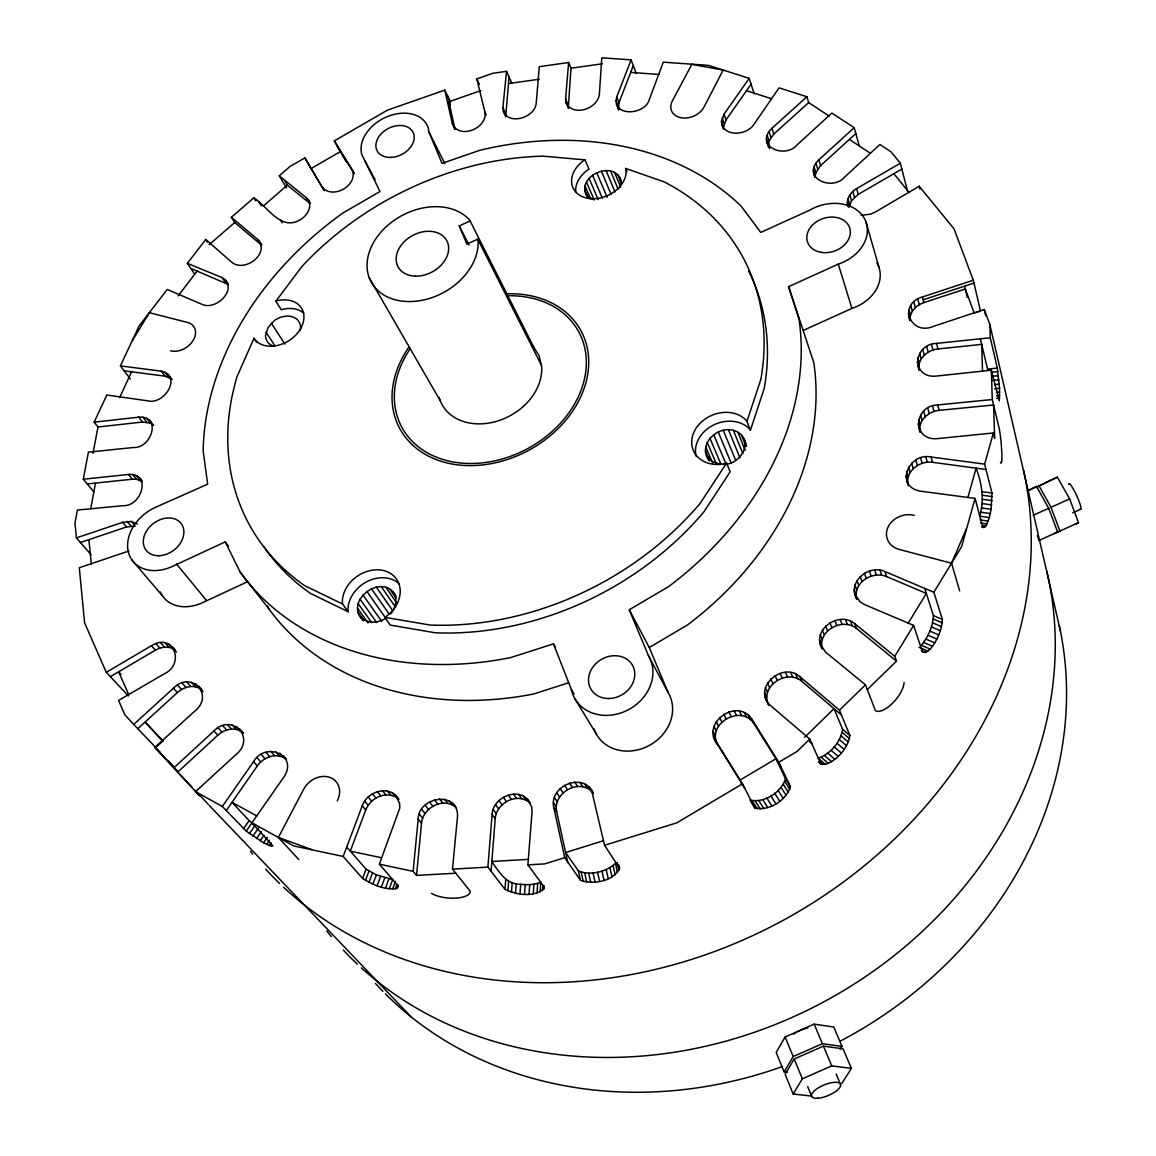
<?xml version="1.0" encoding="UTF-8"?>
<svg xmlns="http://www.w3.org/2000/svg" width="1156" height="1156" viewBox="0 0 1156 1156"><rect width="100%" height="100%" fill="white"/><g stroke="black" fill="none" stroke-linecap="round" stroke-linejoin="round"><path stroke-width="1.5" d="M990.273 337.754L936.533 343.404C912.503 344.04 910.856 379.529 937.241 375.975L991.328 370.18L999.261 400.944L999.55 388.286L997.31 368.085L990.273 337.754L989.839 324.388L984.247 309.461L933.094 326.498C910.104 335.934 897.793 303.782 922.43 296.976L973.294 280.229L954.003 228.787L919.179 186.246L875.323 212.054L870.815 214.106L861.148 215.305M1000.489 462.299A20.461 1.907 84.6 0 0 1001.833 453.585A20.461 1.907 84.6 0 0 999.376 429.208L992.282 399.528L937.675 404.932C913.168 405.539 911.679 441.924 938.412 438.514L993.351 432.98L984.652 464.134L992.007 493.048L991.097 509.276L989.334 517.556L979.594 516.212C984.666 500.273 981.906 483.584 976.112 468.18L932.545 462.313C919.699 460.276 904.238 471.807 908.284 485.65M708.758 460.29C696.461 442.762 721.2 422.33 737.875 432.171C754.16 441.881 739.797 465.29 723.844 464.206M984.652 464.134L931.014 456.996C908.486 452.083 893.978 487.268 921.159 491.257L975.086 498.424L961.575 546.774L933.86 592.219L942.342 619.414C941.779 630.266 937.155 640.829 930.19 649.094L921.289 645.25C928.268 637.028 932.892 626.451 933.412 615.628L924.771 588.418L884.918 571.541C868.59 563.955 846.77 582.378 856.784 599.343L854.255 589.762M540.098 891.912L540.791 882.259C534.462 884.86 527.425 884.932 520.691 884.297C506.386 884.6 498.944 872.014 491.849 861.466L495.216 818.694C496.3 802.784 517.671 791.744 530.142 802.987C520.792 785.531 492.803 796.441 492.109 814.445L487.89 867.116L504.955 889.34C516.515 894.903 533.292 897.605 543.84 888.935L544.288 887.216L527.902 864.847L532.035 811.859L531.702 806.931L527.15 798.695M542.424 890.525L542.756 885.698M543.84 888.935L544.071 885.713M533.248 893.79L533.956 884.152M587.046 196.52C574.807 176.536 614.298 158.661 621.177 180.943M537.005 893.01L537.699 883.372M524.535 894.253L525.258 884.629M529.029 894.209L529.751 884.586M519.969 893.92L520.691 884.297M511.429 892.201L512.18 882.563M515.533 893.227L516.27 883.603M504.955 889.34L505.721 879.687M507.845 890.886L508.611 881.248M491.04 871.219L491.849 861.466L528.191 859.385M568.29 107.999L570.992 68.218L568.636 62.511L539.274 66.672L536.24 102.913C535.228 118.895 504.276 126.727 502.903 107.58L506.545 71.325L492.976 73.247L476.807 78.911L484.928 112.175C487.601 128.374 459.048 140.006 452.314 123.591L444.814 90.096L387.361 110.181L334.344 140.859L340.673 152.26M568.521 108.202L565.891 102.349L565.587 98.925L568.636 62.511M431.477 893.328A21.285 8.049 4.7 0 0 455.623 898.14A21.285 8.049 4.7 0 0 470.189 891.233L452.502 869.124L457.487 816.512C458.845 790.487 418.429 796.34 418.197 819.055L413.125 871.364L416.521 875.41L455.767 873.213M416.521 875.41L421.521 823.245C422.807 807.654 443.803 796.426 456.129 807.683L452.921 803.434M505.707 116.583L509.059 76.975M363.461 620.815C342.147 601.178 383.806 570.674 396.147 596.64M920.118 431.911C917.546 420.683 928.759 411.247 939.163 410.351L993.582 405.005L994.68 438.399L993.351 432.98M919.222 370.007C916.722 358.981 927.849 349.892 937.993 348.953L981.69 344.401L982.499 371.365M825.413 764.391L820.832 763.928L809.807 739.045L770.315 705.391C751.761 688.21 782.641 661.073 799.909 676.679L839.458 710.174L849.891 735.534C847.695 748.351 837.667 760.084 825.413 764.391L818.217 758.192C830.47 753.943 840.499 742.21 842.637 729.393L834.04 708.671L801.946 681.419C787.106 668.385 759.348 686.303 768.624 704.943M974.335 313.348L965.303 289.014L923.919 302.597C916.665 305.083 910.032 311.383 909.873 319.446L908.341 313.868M856.076 594.748C856.48 580.24 873.835 571.194 886.638 576.584L926.361 593.433L908.024 623.445M300.3 330.096A18.698 13.944 -31.7 0 0 293.032 317.019A18.698 13.944 -31.7 0 0 274.247 320.631L268.062 327.553L265.519 335.457A18.698 13.944 -31.7 0 0 274.275 346.395M896.492 661.131L894.773 656.29L854.761 623.648C839.039 610.354 810.79 630.063 822.205 649.022C817.335 630.714 842.681 617.058 856.596 628.546L896.492 661.131L867.303 689.583M847.969 206.389C845.715 199.251 850.585 192.142 856.596 188.63L900.336 163.213L890.958 151.754L879.904 144.514L844.646 177.07C832.132 191.78 800.66 177.706 818.838 159.831L854.197 127.695L831.858 113.071L796.946 145.02C784.664 159.456 753.842 145.815 771.919 128.287L806.917 96.743L808.665 102.609L829.141 116.048M849.227 207.054L851.495 200.638L858.243 194.396L901.839 169.051M855.83 133.547L820.587 165.611L815.833 172.706L815.168 176.536L813.405 170.785M780.979 766.775L775.922 758.784L739.782 780.228L717.89 745.056C699.64 724.234 736.531 696.779 751.703 718.974L778.826 762.266L790.473 786.745C786.109 800.443 769.058 811.469 754.81 807.928L750.721 801.267M717.89 745.056C705.68 724.118 741.025 703.628 753.929 723.584L775.922 758.784L785.473 778.812L790.473 786.745M768.697 147.173L769.029 141.032L773.769 134.082L808.665 102.609M90.703 508.756L95.486 483.092L132.319 479.205L136.553 479.278L142.333 481.806M93.781 491.762L83.29 479.234L88.434 452.14L133.402 447.517C151.537 448.629 162.1 415.524 138.763 417.171L94.142 422.171L106.814 395.02L147.867 400.843C164.224 405.135 182.532 376.264 161.363 371.192L120.426 365.888L139.023 326.064L167.23 289.462L201.852 304.288C216.403 311.311 239.133 287.916 222.125 277.628L187.359 263.351L205.754 239.509L232.125 262.528C244.971 272.614 269.926 253.742 258.12 239.798L231.373 217.299L253.886 197.792C267.6 206.707 281.053 231.301 299.924 219.9C307.424 216.042 313.97 204.598 306.398 197.763L279.29 175.799L290.04 166.478L304.895 157.881L323.608 189.627M93 453.383L97.985 426.998L94.142 422.171M751.068 84.186L726.04 119.892L723.468 127.174L721.474 121.423L724.061 114.126L749.175 78.348L708.426 65.357L663.269 62.164L649.383 99.387C645.164 115.297 611.77 117.291 616.726 96.945L631.118 59.881L601.799 57.8L599.372 94.185C597.854 108.953 572.596 117.45 565.891 102.349M618.821 865.064L619.529 868.142C613.475 881.595 593.346 884.831 580.428 880.236L564.706 857.68L553.782 807.452C548.811 785.444 584.214 771.384 593.49 793.348M567.61 861.841L556.686 811.743C552.221 792.409 581.28 776.875 593.433 793.551M616.293 103.982L618.547 109.676L618.995 102.638L633.315 65.646M749.912 799.938C764.102 803.55 781.196 792.525 785.473 778.812M967.962 497.196L976.112 468.18L986.01 469.481M975.086 498.424L982.658 526.905L983.612 527.57L985.866 526.052L989.334 517.556M696.23 456.533A30.692 25.071 -22.6 0 1 712.934 425.321A30.692 25.071 -22.6 0 1 749.522 428.963L750.417 430.249L764.232 388.373A279.217 218.975 -28.3 0 0 748.611 271.082M750.417 430.249L746.935 421.434L760.85 379.414A280.691 219.496 -28.3 0 0 664.035 181.839L625.699 168.444L626.061 169.715A28.322 21.198 -23.8 0 1 605.672 196.361A28.322 21.198 -23.8 0 1 573.983 189.671A28.322 21.198 -23.8 0 1 583.52 160.742L585.023 159.86L589.011 169.209L587.508 170.091A28.178 21.155 -23.8 0 0 575.702 191.795M251.907 822.826L272.946 845.961L271.183 846.25L263.597 842.796L246.242 831.106L222.342 806.469L253.569 761.631C265.432 740.967 299.288 755.287 283.48 777.583L251.907 822.826L293.653 845.917L343.144 856.452L362.594 878.444C372.68 884.672 385.035 890.51 397.115 888.372L398.256 885.279M389.269 888.805L392.693 879.543L376.379 874.861L366.076 869.182L346.728 847.059L362.276 805.775C367.102 790.935 390.352 784.216 398.849 799.432L391.768 792.481M392.563 889.08L395.424 881.349M395.222 888.935L396.942 884.282M377.116 885.727L380.555 876.479M381.364 887.1L384.789 877.852M385.468 888.14L388.907 878.878M369.01 882.288L372.463 873.04M397.115 888.372L398.256 886.146L379.37 864.168L399.774 808.131L399.615 803.29L395.468 795.198M372.94 884.109L376.379 874.861M395.164 796.73C383.893 791.296 370.007 798.796 365.773 809.966L350.297 851.148L381.22 857.694M619.587 187.691L620.801 181.232L619.818 177.663M362.594 878.444L366.076 869.182M365.498 880.381L368.966 871.133M343.144 856.452L346.728 847.059M959.653 590.846L951.547 563.232L966.315 529.029M256.82 342.451L254.002 338.217L237.038 376.639A280.691 219.496 -28.3 0 0 304.722 585.673L342.595 604.024L348.245 611.784L310.531 593.447A279.217 218.975 -28.3 0 1 263.684 546.383M119.603 397.707L131.611 371.813L164.99 376.134L171.68 379.11M298.768 859.529L278.365 837.464L303.739 789.172A20.577 17.022 -40.9 0 1 329.72 777.352A20.577 17.022 -40.9 0 1 337.263 800.833M840.137 1049.446L842.016 1046.397L833.779 1027.019L814.171 1024.158L785.126 1036.975L776.196 1052.408L784.144 1071.887L787.438 1072.291M784.144 1071.887L793.189 1056.555L822.393 1043.695L842.016 1046.397M841.814 1083.562L851.38 1068.39L843.042 1048.795L823.419 1046.122L794.186 1058.997L785.126 1074.3L793.16 1094.01L811.324 1096.061M793.16 1094.01L802.351 1078.808L831.728 1065.875L851.38 1068.39M132.434 340.5L149.326 312.698L187.474 322.437A17.802 13.034 -33.5 0 1 193.24 340.298A17.802 13.034 -33.5 0 1 170.582 350.788M894.773 656.29L913.616 625.41L864.543 604.574L860.281 602.045L854.963 594.372M726.56 463.123L700.146 503.337A280.691 219.496 -28.3 0 1 430.061 625.035L384.717 617.318L390.179 625.064L435.321 632.794A279.217 218.975 -28.3 0 0 703.932 511.819L730.187 471.764L726.56 463.123L724.74 463.729A30.851 25.143 -22.7 0 1 694.308 431.361A30.851 25.143 -22.7 0 1 746.039 420.148L746.935 421.434M260.187 840.817L263.944 835.369M263.597 842.796L267.354 837.349M266.66 844.415L269.478 840.325M269.232 845.585L271.111 842.854M249.45 833.577L255.1 825.427L249.147 820.63L232.024 802.322L257.34 765.879C263.308 757.151 276.92 751.833 285.879 759.16M252.947 836.091L258.597 827.942M256.574 838.548L261.285 831.742M390.685 613.865C395.814 608.07 397.996 598.822 393.098 592.219M243.483 828.794L249.147 820.63M246.242 831.106L251.907 822.942M226.244 810.587L232.024 802.322L256.863 816.006M303.768 313.146A28.047 20.909 -31.7 0 0 282.945 309.273L281.341 309.837L275.836 301.225L302.005 266.386A280.691 219.496 -28.3 0 1 542.901 156.147L585.023 159.86M178.154 295.849L197.156 271.111L228.512 284.593L225.131 279.449M804.547 737.384L834.04 708.671L841.38 714.856M809.807 739.045L797.149 751.386L778.826 762.266M839.458 710.174L865.468 684.829L825.514 652.042L820.24 644.195M603.49 840.73L565.616 852.521L578.434 871.017C590.644 875.742 605.845 872.101 615.411 863.373L617.492 872.563M239.827 728.988L243.598 733.294C236.373 726.286 224.553 728.901 217.79 735.23L177.735 772.136L199.482 795.776L195.523 791.643L236.258 754.348C256.256 737.759 231.532 712.544 213.947 730.953L173.732 767.96L154.817 747.383L195.061 710.868C214.871 694.626 190.711 670.177 173.443 688.21L133.72 724.451L124.862 714.827L118.577 700.449L164.34 673.789C185.394 663.876 173.631 631.812 151.45 645.727L106.265 672.33L84.605 622.824L79.287 567.74L128.952 550.993M201.563 689.713C194.425 683.774 183.674 686.837 177.374 692.574L137.795 728.714M133.72 724.451L155.771 747.542L162.982 740.967L145.121 722.067L162.707 741.083M913.616 625.41L922.517 652.114L925.84 652.374L930.19 649.094M209.149 244.696L234.697 222.53L261.401 245.014L258.12 239.798M263.366 205.985L287.367 185.148L284.217 179.83M1057.624 532.02L1048.709 508.308L1036.527 486.488L1028.826 490.635M1057.35 477.153L1035.675 487.572L1057.35 477.153L1069.676 498.915L1078.49 522.685L1074.878 524.362M715.55 740.505L742.47 783.84L676.766 822.841L604.545 845.296L591.641 790.444M593.996 728.67A41.457 35.822 -30.1 0 0 647.418 746.4A41.457 35.822 -30.1 0 0 668.139 692.589L649.267 647.519L687.517 624.934A305.083 242.616 -28.3 0 0 813.81 362.623L788.638 286.645L838.273 264.132A39.521 30.634 -18.6 0 0 864.601 218.845A39.521 30.634 -18.6 0 0 809.677 210.175L760.764 232.414L741.025 205.985A312.843 245.477 -28.3 0 0 479.957 150.237L442.011 163.372L428.746 131.553L428.298 128.085A35.966 25.967 -27.5 0 0 387.636 116.467A35.966 25.967 -27.5 0 0 361.814 154.658L379.992 191.52L342.826 213.065A312.843 245.477 -28.3 0 0 203.153 450.84L207.661 484.176L155.193 507.47A39.174 29.883 -37.1 0 0 128.591 552.944A39.174 29.883 -37.1 0 0 172.085 566.57L225.218 541.889L228.527 546.152M175.12 650.25C169.585 645.525 161.305 646.796 155.395 650.163L110.355 676.679M668.139 692.589L648.4 655.582L629.269 609.776L668.573 586.612A312.843 245.477 -28.3 0 0 799.056 319.345L788.638 286.645M384.717 617.318L386.364 616.336A30.75 24.782 -34.7 0 0 385.237 571.021A30.75 24.782 -34.7 0 0 342.335 602.464L342.595 604.024M386.769 617.477C379.182 623.214 366.799 624.471 360.311 616.451M247.37 581.8L202.083 602.868A38.22 29.55 -37.4 0 1 160.337 591.959M307.987 163.256L311.137 168.53L340.558 151.508L354.141 173.458M1054.258 533.595L1059.908 530.994L1051.006 507.282L1038.811 485.462M541.283 365.021L477.746 239.162L466.836 244.147L459.264 225.897L470.116 220.941L533.826 347.349M803.507 330.313L851.914 308.406A38.538 30.287 -18.4 0 0 876.942 262.918M1027.265 490.635L1036.527 486.488M1033.161 515.273L1048.709 508.308M1051.006 507.282L1069.676 498.915M1072.696 512.845L1080.773 509.232M1038.969 540.43L1078.49 522.685M480.867 90.587L448.889 101.757L455.016 129.125L452.314 123.591M275.836 301.225L277.454 300.676A28.192 20.953 -31.7 0 1 303.537 313.204A28.192 20.953 -31.7 0 1 286.515 342.046A28.192 20.953 -31.7 0 1 254.623 339.373L254.002 338.217M83.29 479.234L128.489 474.451C152.13 473.021 141.451 506.776 122.984 505.663L77.423 510.056L74.967 523.032L76.397 537.901L122.637 522.324L131.394 521.443L137.261 524.073M80.429 542.496L126.524 526.977L135.266 526.11M923.182 299.794L973.959 283.076M975.91 312.597L980.505 311.08L973.294 280.229M555.299 646.912L553.478 643.849L510.49 657.648A312.843 245.477 -28.3 0 1 240.332 572.393L225.218 541.889M568.752 682.777L533.566 694.005A305.083 242.616 -28.3 0 1 268.929 608.937L240.332 572.393M564.706 857.68L544.678 863.893L527.902 864.847M570.992 68.218L602.334 63.797M508.438 83.564L539.418 79.215M97.985 426.998L142.506 422.041L150.396 423.139L153.401 425.148M997.31 368.085L987.556 369.096L980.36 338.824M991.371 372.319L997.874 371.64M991.906 376.307L998.394 375.628M992.383 380.526L998.871 379.862M994.391 384.645L999.246 384.153M994.68 388.792L999.55 388.286M87.235 483.945L95.486 483.092M996.472 392.433L999.723 392.101M996.544 395.742L999.796 395.41M996.472 398.401L999.723 398.069M452.502 869.124L487.89 867.116M630.728 72.395L659.252 74.475M124.154 370.816L131.611 371.813M982.239 491.734L992.007 493.048M982.412 495.259L992.151 496.589M982.311 499.262L992.05 500.591M720.448 464.148L712.674 461.88L706.663 455.406M981.95 503.554L991.689 504.883M981.372 507.946L991.097 509.276M980.563 512.224L990.302 513.567M980.115 519.954L988.236 521.081M980.548 523.047L987.065 523.957M982.6 525.59L985.866 526.052M981.43 526.818L984.695 527.28M379.37 864.168L413.125 871.364M951.547 563.232L899.31 549.461A20.678 17.47 -16.7 0 1 887.866 527.483A20.678 17.47 -16.7 0 1 914.295 515.359M806.917 96.743L779.043 87.856L754.247 123.967C747.354 135.454 722.934 137.853 721.474 121.423M746.516 90.717L771.355 98.708M593.534 199.583L587.754 196.318L585.644 193.269M278.365 837.464L311.658 849.544M190.841 268.481L197.156 271.111M924.771 588.418L933.86 592.219M933.412 615.628L942.342 619.414M933.21 618.98L942.14 622.766M932.531 622.795L941.446 626.595M931.404 626.899L940.305 630.699M929.858 631.118L938.759 634.919M927.993 635.236L936.895 639.051M925.869 639.066L934.77 642.895M923.601 642.461L932.502 646.291M919.02 647.288L927.936 651.146M921.375 650.438L925.84 652.374M195.523 791.643L222.342 806.469M849.385 139.428L870.468 153.329M287.367 185.148L309.519 203.08L306.398 197.763M842.637 729.393L849.891 735.534M842.204 732.442L849.443 738.583M841.062 735.881L848.302 742.008M839.285 739.537L846.51 745.678M836.958 743.265L844.155 749.406M834.17 746.892L841.366 753.033M831.048 750.244L838.245 756.4M827.739 753.163L834.935 759.333M809.417 741.56L811.844 743.64M824.401 755.533L831.598 761.717M821.179 757.238L828.375 763.422M819.272 761.457L822.87 764.564M818.434 761.862L820.832 763.928M177.403 770.98L154.817 747.383M411.131 1016.89L209.337 805.515M173.732 767.96L191.882 786.933M155.771 747.542L160.092 752.137M195.422 790.617L208.398 804.504M106.265 672.33L128.432 695.941M121.048 674.396L118.663 671.824L128.851 694.9M167.692 760.287L174.18 767.309M213.947 730.953L217.79 735.23M173.443 688.21L177.374 692.574M218.137 727.832L221.981 732.138M177.591 685.161L181.492 689.525M182.171 683.08L186.058 687.444M222.79 725.722L226.619 730.028M151.45 645.727L155.395 650.163M253.569 761.631L257.34 765.879M257.037 757.671L260.794 761.92M155.973 643.675L159.904 648.111M227.616 724.754L231.417 729.06M186.896 682.112L190.769 686.491M195.509 683.702L199.367 688.08M191.434 682.315L195.306 686.707M322.076 186.954C332.408 200.219 358.938 185.148 352.06 169.527L334.344 140.859M261.27 754.507L265.013 758.77M236.431 726.445L240.202 730.751M160.626 642.707L164.542 647.143M198.803 686.158L201.693 689.438M201.115 689.525L203.037 691.721M232.255 725L236.055 729.306M169.079 644.21L172.967 648.66M165.091 642.88L168.993 647.331M265.996 752.368L269.724 756.645M172.302 646.594L175.221 649.932M76.397 537.901L91.107 554.721M174.556 649.874L176.507 652.1M270.88 751.4L274.593 755.677M275.619 751.675L279.319 755.952M283.35 755.749L286.11 758.957M279.868 753.148L283.552 757.426M131.813 559.822L162.591 596.034M122.637 522.324L126.524 526.977M362.276 805.775L365.773 809.966M127.117 521.342L130.989 526.009M364.704 801.122L368.186 805.327M131.394 521.443L134.298 524.94M176.521 563.984L206.404 600.354M368.186 797.033L371.654 801.253M372.492 793.796L375.946 798.016M893.848 173.718L909.281 192.705M377.333 791.614L380.772 795.848M128.489 474.451L132.319 479.205M382.39 790.632L385.801 794.88M136.495 475.651L140.309 480.405M387.303 790.935L390.714 795.169M132.738 474.524L136.553 479.278M139.544 477.746L142.39 481.315M418.197 819.055L421.521 823.245M419.339 814.084L422.663 818.289M421.738 809.388L425.047 813.607M425.22 805.255L428.515 809.489M429.555 801.989L432.835 806.223M434.439 799.793L437.705 804.027M138.763 417.171L142.506 422.041M146.668 418.284L150.396 423.139M142.939 417.215L146.682 422.07M439.569 798.81L442.82 803.059M149.688 420.293L153.632 425.567M444.569 799.114L447.805 803.362M449.12 800.689L452.343 804.937M120.426 365.888L130.353 378.995M161.363 371.192L164.99 376.134M168.054 374.154L171.955 379.385M165.062 372.203L168.689 377.159M492.109 814.445L495.216 818.694M493.193 809.446L496.285 813.708M358.302 612.637L363.562 619.919M495.548 804.706L498.626 808.983M357.551 608.258L368.056 622.867M358.1 603.634L371.755 622.65M499.016 800.559L502.08 804.836M503.366 797.25L506.415 801.542M359.921 599.054L376.668 622.52M362.868 594.849L381.653 621.307M508.293 795.039L511.342 799.331M366.755 591.28L385.468 617.81M513.495 794.042L516.515 798.348M371.322 588.606L388.907 613.706M518.596 794.345L521.602 798.652M523.249 795.935L526.24 800.241M376.249 587.002L392.722 610.643M381.22 586.569L395.569 607.276M385.887 587.335L396.089 602.131M389.933 589.257L396.046 598.129M187.359 263.351L194.67 274.174M553.782 807.452L556.686 811.743M553.421 802.524L556.325 806.83M554.447 797.524L557.337 801.831M556.759 792.77L559.649 797.105M222.125 277.628L225.521 282.758M560.212 788.609L563.073 792.944M604.545 845.296L619.529 868.142M564.562 785.285L567.423 789.635M205.754 239.509L207.444 242.095M266.01 332.206L274.796 345.586M569.532 783.06L572.365 787.424M271.299 323.218L284.882 344.098M574.763 782.063L577.595 786.427M470.116 220.941L469.322 219.698A58.494 43.74 -28.2 0 0 378.388 235.232A58.494 43.74 -28.2 0 0 406.117 301.47A58.494 43.74 -28.2 0 0 478.093 240.636L477.746 239.162M579.936 782.352L582.74 786.716M584.676 783.941L587.465 788.305M533.06 346.135L539.014 355.484L541.629 366.438A54.404 42.454 -28.2 0 1 497.181 421.131A54.404 42.454 -28.2 0 1 439.092 397.418M588.664 786.701L591.453 791.051M231.373 217.299L234.697 222.53M784.852 781.499L789.837 789.418M783.378 784.433L788.349 792.351M260.259 242.355L261.892 244.971M781.124 787.467L786.094 795.386M778.205 790.473L783.161 798.391M774.737 793.319L779.693 801.238M770.908 795.863L775.835 803.781M766.862 798.001L771.789 805.934M762.801 799.62L767.728 807.567M758.9 800.66L763.827 808.622M755.345 801.079L760.258 809.041M740.606 781.572L744.739 788.291M752.31 800.833L757.209 808.81M258.785 201.867L261.213 205.826M253.886 197.792L255.751 200.812M337.35 146.263L346.366 161.999M280.633 220.276L282.237 222.906M553.478 643.849L571.382 689.597L574.099 694.106M574.778 698.499L596.525 734.392M279.29 175.799L286.529 187.98M311.137 168.53L324.272 190.812M308.565 200.263L310.126 202.921M369.255 277.845L440.089 400.424M304.895 157.881L311.412 169.195M352.06 169.527L354.3 173.573M364.805 160.742L375.136 179.729M629.269 609.776L649.267 647.519M713.093 731.213L715.448 735.78M713.642 736.069L715.998 740.62M742.47 783.84L754.81 807.928M740.562 781.745L742.109 784.78M459.264 225.897L469.061 245.043M713.946 726.271L716.287 730.838M716.142 721.561L718.468 726.156M719.509 717.428L721.835 722.023M428.746 131.553L444.901 163.733M723.829 714.119L726.141 718.729M267.354 605.773L268.929 608.937M728.829 711.879L731.112 716.503M734.147 710.839L736.415 715.477M453.614 126.611L454.958 129.371M739.435 711.099L741.69 715.723M450.392 104.835L447.502 95.673M744.334 712.616L746.574 717.24M748.524 715.304L750.75 719.913M444.814 90.096L450.479 101.844M751.703 718.974L753.929 723.584M484.928 112.175L486.228 114.964M476.807 78.911L479.408 84.518M764.55 692.56L766.703 697.256M765.142 697.357L768.552 704.842M765.344 687.675L767.497 692.372M502.903 107.58L505.461 113.187M503.149 110.99L505.779 116.799M767.483 683.023L769.621 687.733M770.806 678.904L772.945 683.63M506.545 71.325L511.862 83.232M775.112 675.624L777.237 680.364M780.098 673.384L782.193 678.124M785.415 672.344L787.511 677.084M790.733 672.561L792.799 677.315M584.69 189.685L588.231 197.835M584.979 185.841L590.615 198.89M795.675 674.035L797.727 678.789M799.909 676.679L801.946 681.419M586.468 181.969L594.198 199.93M705.666 446.722L712.631 463.05M589.054 178.327L598.158 199.598M705.492 451.201L709.683 460.984M707.169 442.257L716.214 463.542M592.566 175.192L602.319 198.109M709.9 438.138L720.983 464.365M565.587 98.925L567.986 104.589M596.771 172.75L607.16 197.344M601.366 171.16L611.018 194.15M836.178 1074.069L840.369 1084.025M814.171 1024.158L822.393 1043.695M823.419 1046.122L831.728 1065.875M606.076 170.553L614.992 191.91M713.671 434.613L726.069 464.177M718.237 431.939L731.228 463.195M610.556 170.958L618.055 189.035M723.28 430.278L735.491 459.929M617.665 174.628L621.061 182.85M614.515 172.345L620.628 187.142M807.683 1086.611L811.787 1096.582M785.126 1036.975L793.189 1056.555M794.186 1058.997L802.351 1078.808M728.468 429.757L739.912 457.776M733.439 430.393L742.802 453.499M625.699 168.444L626.971 171.565M819.575 639.485L821.54 644.326M741.458 434.959L746.082 446.505M820.312 634.673L822.263 639.528M737.875 432.171L745.187 450.32M822.393 630.092L824.329 634.962M743.944 438.586L745.923 443.528M745.172 442.777L746.487 446.072M616.726 96.945L618.995 102.638M825.673 626.032L827.609 630.916M615.931 100.543L618.185 106.236M617.781 107.031L618.922 109.878M829.936 622.781L831.858 627.665M834.892 620.555L836.8 625.454M865.468 684.829L875.381 710.608A21.415 9.118 -50.3 0 0 892.288 703.484A21.415 9.118 -50.3 0 0 904.093 682.531M840.21 619.486L842.088 624.399M845.527 619.674L847.391 624.587M631.118 59.881L636.349 73.623M1037.264 535.589L1039.056 540.329M850.498 621.09L852.348 626.003M854.761 623.648L856.596 628.546M854.949 585.037L856.769 590.037M856.986 580.529L858.792 585.528M860.223 576.541L862.029 581.555M864.442 573.318L866.234 578.347M869.37 571.107L871.133 576.136M721.951 124.964L723.439 129.27M874.659 570.024L876.407 575.067M722.197 117.724L724.176 123.49M724.061 114.126L726.04 119.892M879.962 570.183L881.696 575.211M884.918 571.541L886.638 576.584M749.175 78.348L754.218 93.882M767.15 135.252L769.029 141.032M766.457 139.009L768.335 144.775M768.697 145.801L769.636 148.676M766.992 142.607L768.393 146.928M769.015 131.596L770.879 137.376M771.919 128.287L773.769 134.082M838.273 264.132L851.914 308.406M813.997 174.469L814.879 177.345M905.914 476.012L907.532 481.272M906.665 480.405L907.879 484.335M814.07 166.941L815.833 172.706M906.55 471.504L908.154 476.778M908.5 467.183L910.09 472.457M815.919 163.213L817.668 168.978M818.838 159.831L820.587 165.611M911.636 463.325L913.226 468.614M915.769 460.204L917.344 465.507M920.595 458.022L922.141 463.339M847.969 198.702L849.646 204.439M847.334 202.618L848.591 206.924M849.819 194.902L851.495 200.638M925.783 456.938L927.329 462.241M918.659 419.281L920.219 424.671M852.767 191.463L854.428 197.214M918.052 423.688L919.612 429.064M918.803 427.966L919.974 431.997M931.014 456.996L932.545 462.313M856.596 188.63L858.243 194.396M866.075 222.255L878.936 267.253M920.581 415.047L922.127 420.452M923.687 411.261L925.219 416.666M917.199 361.756L918.731 367.247M917.936 365.888L919.092 370.007M927.762 408.198L929.28 413.602M932.531 406.031L934.034 411.449M854.197 127.695L859.183 145.642M917.806 357.479L919.323 362.984M908.934 309.692L910.48 315.285M919.699 353.346L921.216 358.866M909.064 317.9L909.83 320.689M910.812 305.661L912.344 311.267M922.748 349.661L924.265 355.181M937.675 404.932L939.163 410.351M926.765 346.641L928.254 352.175M913.832 302.048L915.35 307.655M917.792 299.086L919.295 304.693M931.461 344.517L932.95 350.051M922.43 296.976L923.919 302.597M936.533 343.404L937.993 348.953M900.336 163.213L907.619 191.419M919.179 186.246L919.916 189.151M964.624 286.182L967.297 297.381M984.247 309.461L985.707 315.761M989.839 324.388L1060.413 631.003M617.246 862.651L618.98 870.309M613.056 865.584L615.136 874.774M609.935 867.665L612.001 876.855M606.192 869.514L608.244 878.705M602.001 871.046L604.039 880.236M597.551 872.188L599.588 881.378M593.042 872.896L595.065 882.086M588.693 873.127L590.702 882.331M584.69 872.881L586.699 882.086M581.208 872.173L583.216 881.378M578.434 871.017L580.428 880.236M348.245 611.784L347.985 610.224A30.591 24.71 -34.8 0 1 366.871 581.67A30.591 24.71 -34.8 0 1 399.095 583.78M88.896 539.664L91.353 564.186M991.328 370.18L992.282 399.528M648.4 655.582A42.613 36.4 -30 0 1 625.194 711.287A42.613 36.4 -30 0 1 571.382 689.597M506.27 293.826A102.956 80.356 -28.2 0 1 584.098 388.445A102.956 80.356 -28.2 0 1 447.3 462.992A102.956 80.356 -28.2 0 1 409.166 346.742M509.319 295.719A100.5 78.449 -28.2 0 1 581.28 389.673A100.5 78.449 -28.2 0 1 448.297 460.941A100.5 78.449 -28.2 0 1 410.048 348.91M1059.301 625.671A396.262 344.878 -28.6 0 1 839.661 1041.44M782.178 1066.627A396.262 344.878 -28.6 0 1 385.439 993.885M382.896 991.313A396.262 344.878 -28.6 0 1 375.454 983.424M1023.508 470.044A438.76 365.932 -28.4 0 1 790.054 916.506A438.76 365.932 -28.4 0 1 283.61 887.288M279.622 883.502A438.76 365.932 -28.4 0 1 265.605 869.124M252.673 854.038A438.76 365.932 -28.4 0 1 250.447 851.235M1046.787 571.209A409.845 351.944 -28.6 0 1 837.074 994.449A409.845 351.944 -28.6 0 1 361.38 967.875M357.363 964.162A409.845 351.944 -28.6 0 1 343.245 950.03M331.31 936.519A409.845 351.944 -28.6 0 1 326.787 930.956M793.565 1034.143A15.404 5.91 -22.7 0 1 796.672 1032.12M797.828 1031.499A15.404 5.91 -22.7 0 1 807.712 1027.915M1068.65 484.35A14.103 1.994 65.2 0 1 1076.597 495.462A14.103 1.994 65.2 0 1 1080.109 509.03M723.15 70.054L704.033 107.031A17.947 13.265 -21.5 0 1 681.029 117.739A17.947 13.265 -21.5 0 1 672.301 101.049L691.852 64.331L723.15 70.054M391.306 157.389A20.23 14.609 -27.5 0 0 413.198 132.521A20.23 14.609 -27.5 0 0 380.642 134.428A20.23 14.609 -27.5 0 0 391.306 157.389M820.847 252.297A22.224 17.239 -18.6 0 0 850.065 229.35A22.224 17.239 -18.6 0 0 814.807 222.978A22.224 17.239 -18.6 0 0 820.847 252.297M608.273 698.527A23.973 20.476 -30 0 0 633.185 666.636A23.973 20.476 -30 0 0 593.534 666.217A23.973 20.476 -30 0 0 608.273 698.527M158.574 555.718A22.036 16.805 -37.1 0 0 183.125 527.266A22.036 16.805 -37.1 0 0 149.081 527.526A22.036 16.805 -37.1 0 0 158.574 555.718M415.495 276.139A27.672 20.692 -28.2 0 0 447.791 242.977A27.672 20.692 -28.2 0 0 403.892 242.009A27.672 20.692 -28.2 0 0 415.495 276.139M817.957 1098.214A15.62 5.679 -22.7 0 0 840.614 1085.513A15.62 5.679 -22.7 0 0 819.618 1087.102A15.62 5.679 -22.7 0 0 817.957 1098.214"/></g></svg>
